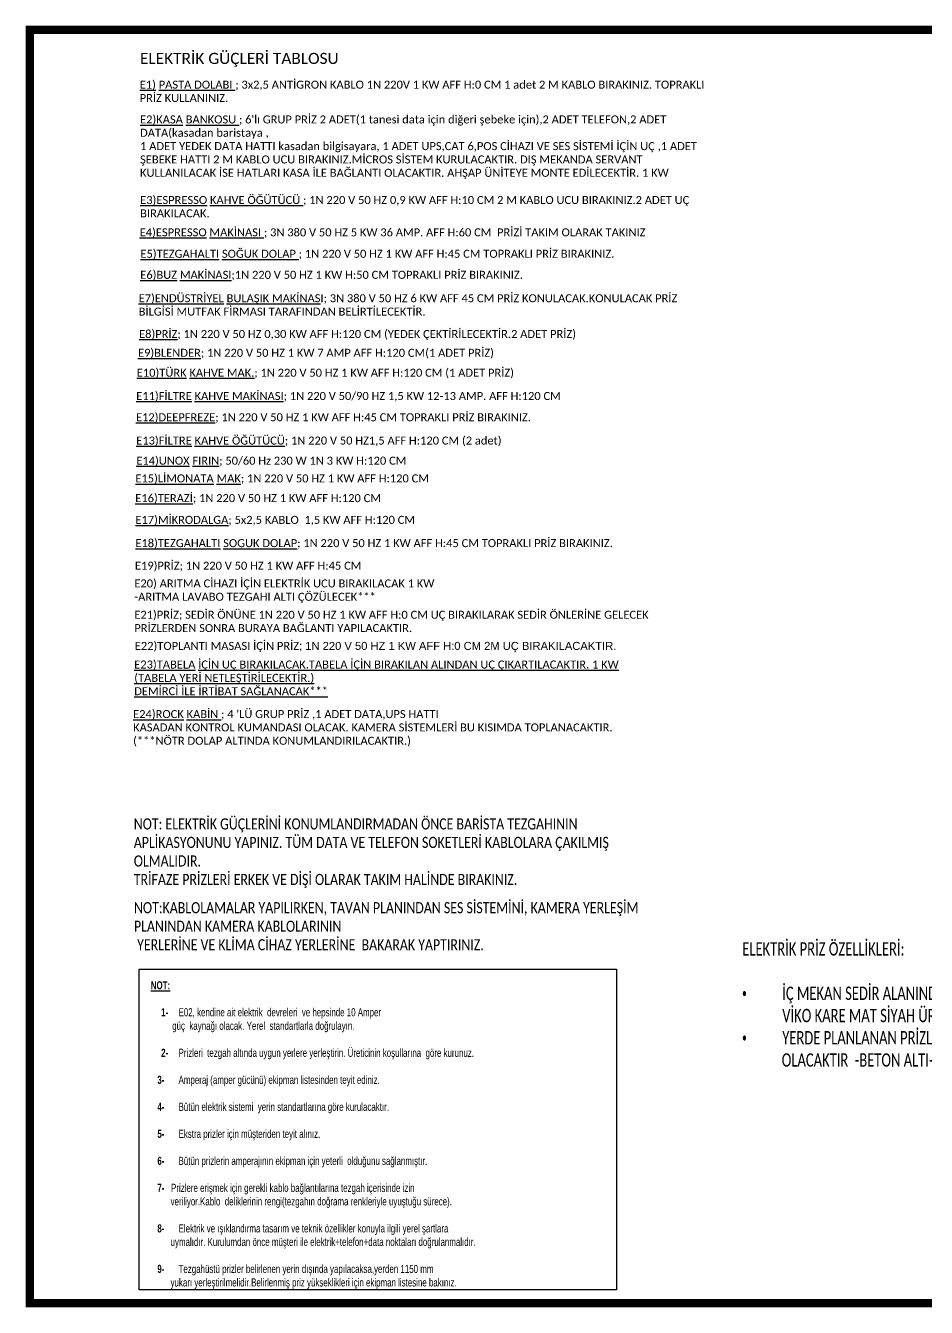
# Model space of a CAD drawing. Header units: millimetres. Extents: x 210628 to 232146, y -111309 to -91563.
# Drawn here: x 226087 to 228114, y -104301 to -101417 of the extents above; entities that cross this region are included whole.
import ezdxf

# ---------------------------------------------------------------- set-up
doc = ezdxf.new("R2010")
doc.units = ezdxf.units.MM
doc.layers.get('0').update_dxf_attribs({"lineweight": 20})
for name, color, linetype, lineweight in [('elektrik yazı', 1, 'Continuous', 25), ('KP', 167, 'Continuous', 30), ('t_yazı', 23, 'Continuous', 25)]:
    doc.layers.add(name, color=color, linetype=linetype, lineweight=lineweight)
doc.styles.add('text2', font='calibri.ttf', dxfattribs={"width": 0.8})
doc.styles.add('yazı', font='arial.ttf')
doc.styles.add('Ölçü50', font='calibri.ttf', dxfattribs={"width": 0.7})

# ---------------------------------------------------------------- blocks, each defined once
blk = doc.blocks.new('ELEKTRİK')
at = {"layer": 't_yazı', "color": 1, "elevation": 0}
blk.add_lwpolyline([(218155.24, -111054.13), (219229.27, -111054.13), (219229.27, -111775.88), (218155.24, -111775.88)], close=True, dxfattribs=at)
at = {"color": 1, "insert": (219512.63, -110993.65, 0), "char_height": 30, "attachment_point": 1, "style": 'Ölçü50'}
blk.add_mtext_dynamic_manual_height_columns('ELEKTRİK PRİZ ÖZELLİKLERİ:\\P\\P\\pi-90,l90,t90;{\\fSymbol|b0|i0|c2|p18;·^I}İÇ MEKAN SEDİR ALANINDA KULLANILAN BÜTÜN PRİZLER VİKO KARE MAT SİYAH ÜRÜN KULLANILACAKTIR.\\P{\\fSymbol|b0|i0|c2|p18;·^I}YERDE PLANLANAN PRİZLER LEGRAND KAPAKLI \\P\\pi0,l0,tz;            OLACAKTIR  -BETON ALTI-', width=918.7522, gutter_width=12.5, heights=[0], dxfattribs=at)
at = {"layer": 'elektrik yazı', "color": 7, "insert": (218157.16, -108992.94, 0), "char_height": 25, "width": 1287.6389, "attachment_point": 1, "style": 'yazı'}
blk.add_mtext('{\\fCalibri|b0|i0|c0|p34;\\C1;ELEKTRİK GÜÇLERİ TABLOSU}', dxfattribs=at)
at = {"layer": 'elektrik yazı', "color": 0, "char_height": 18, "width": 1287.6389, "attachment_point": 1, "style": 'yazı'}
for s, insert in [('{\\fCalibri|b0|i0|c238|p34;\\LE\\fCalibri|b0|i0|c162|p34;1\\fCalibri|b0|i0|c238|p34;)\\fCalibri|b0|i0|c162|p34; \\fCalibri|b0|i0|c238|p34;PASTA\\fCalibri|b0|i0|c162|p34; \\fCalibri|b0|i0|c238|p34;DOLABI\\l ; \\fCalibri|b0|i0|c0|p34;3x2,5 ANTİGRON KABLO\\fCalibri|b0|i0|c238|p34; \\fCalibri|b0|i0|c0|p34;1N 220V 1 KW \\fCalibri|b0|i0|c238|p34;AFF H:\\fCalibri|b0|i0|c0|p34;0\\fCalibri|b0|i0|c238|p34; CM \\fCalibri|b0|i0|c0|p34;1 adet \\fCalibri|b0|i0|c238|p34;2 M KABLO BIRAKINIZ.\\fCalibri|b0|i0|c0|p34; TOPRAKLI PRİZ KULLANINIZ\\fCalibri|b0|i0|c238|p34;.}', (218156.53, -109055.46, 0)), ("{\\fCalibri|b0|i0|c238|p34;\\LE\\fCalibri|b0|i0|c162|p34;2\\fCalibri|b0|i0|c238|p34;)\\fCalibri|b0|i0|c162|p34;KASA BANKOSU \\fCalibri|b0|i0|c0|p34;\\l; 6'lı\\fCalibri|b0|i0|c204|p34; GRUP PR\\fCalibri|b0|i0|c0|p34;İ\\fCalibri|b0|i0|c204|p34;Z \\fCalibri|b0|i0|c0|p34;2 ADET(1 tanesi data için diğeri şebeke için),2 ADET TELEFON,2 ADET DATA(kasadan baristaya ,\\P1 ADET YEDEK DATA HATTI kasadan bilgisayara, 1 ADET UPS,CAT 6,POS CİHAZI VE SES SİSTEMİ İÇİN UÇ\\fCalibri|b0|i0|c204|p34; \\fCalibri|b0|i0|c162|p34;,1 ADET ŞEBEKE HATTI \\fCalibri|b0|i0|c204|p34;2 M KABLO \\fCalibri|b0|i0|c0|p34;UCU BIRAKINIZ\\fCalibri|b0|i0|c162|p34;.\\fCalibri|b0|i0|c0|p34;MİCROS SİSTEM KURULACAKTIR.\\fCalibri|b0|i0|c204|p34; \\fCalibri|b0|i0|c0|p34;DIŞ MEKANDA SERVANT KULLANILACAK İSE HATLARI KASA İLE BAĞLANTI OLACAKTIR.\\fCalibri|b0|i0|c162|p34; \\fCalibri|b0|i0|c204|p34;AH\\fCalibri|b0|i0|c0|p34;Ş\\fCalibri|b0|i0|c204|p34;AP ÜN\\fCalibri|b0|i0|c0|p34;İ\\fCalibri|b0|i0|c204|p34;TEYE MONTE ED\\fCalibri|b0|i0|c0|p34;İ\\fCalibri|b0|i0|c204|p34;LECEKT\\fCalibri|b0|i0|c0|p34;İ\\fCalibri|b0|i0|c204|p34;R.\\fCalibri|b0|i0|c0|p34; 1 KW}", (218157.39, -109133.71, 0)), ('{\\fCalibri|b0|i0|c238|p34;\\LE\\fCalibri|b0|i0|c162|p34;3\\fCalibri|b0|i0|c238|p34;)\\fCalibri|b0|i0|c162|p34;ESPRESSO KAHVE ÖĞÜTÜCÜ \\fCalibri|b0|i0|c0|p34;\\l; 1N 220 V 50 HZ 0,9 KW AFF H:10 CM 2 M KABLO UCU BIRAKINIZ.2 ADET UÇ BIRAKILACAK.}', (218157.62, -109314.96, 0)), ('{\\fCalibri|b0|i0|c238|p34;\\LE\\fCalibri|b0|i0|c162|p34;4\\fCalibri|b0|i0|c238|p34;)\\fCalibri|b0|i0|c162|p34;ESPRESSO MAKİNASI\\fCalibri|b0|i0|c0|p34;\\l ; 3N 380 V 50 HZ 5 KW 36 AMP. AFF H:60 CM  PRİZİ TAKIM OLARAK TAKINIZ}', (218156.49, -109387.7, 0)), ('{\\fCalibri|b0|i0|c238|p34;\\LE\\fCalibri|b0|i0|c162|p34;5\\fCalibri|b0|i0|c238|p34;)\\fCalibri|b0|i0|c162|p34;TEZGAHALTI SOĞUK DOLAP\\fCalibri|b0|i0|c0|p34;\\l ; 1N 220 V 50 HZ 1 KW AFF H:45 CM TOPRAKLI PRİZ BIRAKINIZ.}', (218158.24, -109435.94, 0)), ('{\\fCalibri|b0|i0|c238|p34;\\LE\\fCalibri|b0|i0|c162|p34;6\\fCalibri|b0|i0|c238|p34;)\\fCalibri|b0|i0|c162|p34;BUZ MAKİNASI\\fCalibri|b0|i0|c0|p34;\\l;1N 220 V 50 HZ 1 KW H:50 CM \\fCalibri|b0|i0|c162|p34;TOPRAKLI PRİZ BIRAKINIZ. }', (218157.82, -109483.3, 0)), ('{\\fCalibri|b0|i0|c238|p34;\\LE\\fCalibri|b0|i0|c162|p34;7\\fCalibri|b0|i0|c238|p34;)\\fCalibri|b0|i0|c162|p34;ENDÜSTRİYEL BULAŞIK MAKİNAS\\fCalibri|b0|i0|c0|p34;\\lI; 3N 380 V 50 HZ 6 KW AFF 45 CM PRİZ KONULACAK.KONULACAK PRİZ BİLGİSİ MUTFAK FİRMASI TARAFINDAN BELİRTİLECEKTİR.}', (218154.23, -109535.98, 0)), ('{\\fCalibri|b0|i0|c238|p34;\\LE\\fCalibri|b0|i0|c162|p34;8\\fCalibri|b0|i0|c238|p34;)\\fCalibri|b0|i0|c162|p34;PRİZ\\fCalibri|b0|i0|c0|p34;\\l; 1N 220 V 50 HZ 0,30 KW AFF H:120 CM (YEDEK ÇEKTİRİLECEKTİR.2 ADET PRİZ)}', (218155.15, -109616.41, 0)), ('{\\fCalibri|b0|i0|c238|p34;\\LE\\fCalibri|b0|i0|c162|p34;9\\fCalibri|b0|i0|c238|p34;)\\fCalibri|b0|i0|c162|p34;BLENDER\\fCalibri|b0|i0|c0|p34;\\l; 1N 220 V 50 HZ 1 KW 7 AMP AFF H:120 CM(1 ADET PRİZ)}', (218152.71, -109658.77, -0.14)), ('{\\fCalibri|b0|i0|c238|p34;\\LE\\fCalibri|b0|i0|c162|p34;10\\fCalibri|b0|i0|c238|p34;)\\fCalibri|b0|i0|c162|p34;TÜRK KAHVE MAK.\\fCalibri|b0|i0|c0|p34;\\l; 1N 220 V 50 HZ 1 KW AFF H:120 CM (1 ADET PRİZ)}', (218150.01, -109703.55, 0)), ('{\\fCalibri|b0|i0|c238|p34;\\LE\\fCalibri|b0|i0|c162|p34;11\\fCalibri|b0|i0|c238|p34;)\\fCalibri|b0|i0|c162|p34;FİLTRE KAHVE MAKİNASI\\fCalibri|b0|i0|c0|p34;\\l; 1N 220 V 50/90 HZ 1,5 KW 12-13 AMP. AFF H:120 CM}', (218148.75, -109755.88, 0)), ('{\\fCalibri|b0|i0|c238|p34;\\LE\\fCalibri|b0|i0|c162|p34;12\\fCalibri|b0|i0|c238|p34;)\\fCalibri|b0|i0|c162|p34;DEEPFREZE\\fCalibri|b0|i0|c0|p34;\\l; 1N 220 V 50 HZ 1 KW AFF H:45 CM TOPRAKLI PRİZ BIRAKINIZ.}', (218148.15, -109803.74, 0)), ('{\\fCalibri|b0|i0|c238|p34;\\LE\\fCalibri|b0|i0|c162|p34;13\\fCalibri|b0|i0|c238|p34;)\\fCalibri|b0|i0|c162|p34;FİLTRE KAHVE ÖĞÜTÜCÜ\\fCalibri|b0|i0|c0|p34;\\l; 1N 220 V 50 HZ1,5 AFF H:120 CM (2 adet)}', (218148.74, -109856.16, 0)), ('{\\fCalibri|b0|i0|c238|p34;\\LE\\fCalibri|b0|i0|c162|p34;14\\fCalibri|b0|i0|c238|p34;)\\fCalibri|b0|i0|c162|p34;UNOX FIRIN\\fCalibri|b0|i0|c0|p34;\\l; 50/60 Hz 230 W 1N 3 KW H:120 CM}', (218148.97, -109901.45, 0)), ('{\\fCalibri|b0|i0|c238|p34;\\LE\\fCalibri|b0|i0|c162|p34;15\\fCalibri|b0|i0|c238|p34;)\\fCalibri|b0|i0|c162|p34;LİMONATA MAK\\fCalibri|b0|i0|c0|p34;\\l; 1N 220 V 50 HZ 1 KW AFF H:120 CM }', (218146.8, -109941.29, 0)), ('{\\fCalibri|b0|i0|c238|p34;\\LE\\fCalibri|b0|i0|c162|p34;16\\fCalibri|b0|i0|c238|p34;)\\fCalibri|b0|i0|c162|p34;TERAZİ\\fCalibri|b0|i0|c0|p34;\\l; 1N 220 V 50 HZ 1 KW AFF H:120 CM}', (218146.56, -109985.64, -0.14)), ('{\\fCalibri|b0|i0|c238|p34;\\LE\\fCalibri|b0|i0|c162|p34;17\\fCalibri|b0|i0|c238|p34;)\\fCalibri|b0|i0|c162|p34;MİKRODALGA\\fCalibri|b0|i0|c0|p34;\\l; 5x2,5 KABLO  1,5 KW AFF H:120 CM}', (218146.81, -110034.55, -0.14)), ('{\\fCalibri|b0|i0|c238|p34;\\LE\\fCalibri|b0|i0|c162|p34;18\\fCalibri|b0|i0|c238|p34;)\\fCalibri|b0|i0|c162|p34;TEZGAHALTI SOGUK DOLAP\\fCalibri|b0|i0|c0|p34;\\l; 1N 220 V 50 HZ 1 KW AFF H:45 CM TOPRAKLI PRİZ BIRAKINIZ.}', (218146.81, -110086.9, -0.14)), ('{\\fCalibri|b0|i0|c238|p34;E\\fCalibri|b0|i0|c162|p34;19\\fCalibri|b0|i0|c238|p34;)\\fCalibri|b0|i0|c162|p34;PRİZ\\fCalibri|b0|i0|c0|p34;; 1N 220 V 50 HZ 1 KW AFF H:45 CM }', (218145.89, -110137.68, 0)), ('{\\fCalibri|b0|i0|c238|p34;E\\fCalibri|b0|i0|c162|p34;20\\fCalibri|b0|i0|c238|p34;)\\fCalibri|b0|i0|c0|p34; ARITMA CİHAZI İÇİN ELEKTRİK UCU BIRAKILACAK 1 KW \\fCalibri|b0|i0|c162|p34;\\P-ARITMA LAVABO TEZGAHI ALTI ÇÖZÜLECEK***}', (218144.51, -110177.58, 0)), ('{\\fCalibri|b0|i0|c0|p34;E\\fCalibri|b0|i0|c162|p34;21\\fCalibri|b0|i0|c0|p34;)PRİZ;\\fCalibri|b0|i0|c162|p34; \\fCalibri|b0|i0|c0|p34;SEDİR ÖNÜNE 1N 220 V 50 HZ 1 KW AFF H:0 CM UÇ BIRAKILARAK SEDİR ÖNLERİNE GELECEK PRİZLERDEN SONRA BURAYA BAĞLANTI YAPILACAKTIR. }', (218144.4, -110248.03, 0)), ('{\\fCalibri|b0|i0|c238|p34;E\\fCalibri|b0|i0|c162|p34;22\\fCalibri|b0|i0|c238|p34;)\\fCalibri|b0|i0|c162|p34;TOPLANTI MASASI İÇİN PRİZ}; 1N 220 V 50 HZ 1 KW AFF H:0 CM 2M UÇ BIRAKILACAKTIR. ', (218145.57, -110318.14, -14049.9)), ('{\\fCalibri|b0|i0|c238|p34;\\LE\\fCalibri|b0|i0|c162|p34;23\\fCalibri|b0|i0|c238|p34;)\\fCalibri|b0|i0|c162|p34;TABELA İÇİN UÇ BIRAKILACAK.TABELA İÇİN BIRAKILAN ALINDAN UÇ ÇIKARTILACAKTIR. 1 KW\\P(TABELA YERİ NETLEŞTİRİLECEKTİR.)\\PDEMİRCİ İLE İRTİBAT SAĞLANACAK***}', (218144.3, -110360.03, 0)), ("{\\fCalibri|b0|i0|c238|p34;\\LE\\fCalibri|b0|i0|c162|p34;24\\fCalibri|b0|i0|c238|p34;)\\fCalibri|b0|i0|c162|p34;ROCK KABİN\\fCalibri|b0|i0|c0|p34;\\l ; 4\\fCalibri|b0|i0|c204|p34; \\fCalibri|b0|i0|c0|p34;'LÜ \\fCalibri|b0|i0|c204|p34;GRUP PR\\fCalibri|b0|i0|c0|p34;İ\\fCalibri|b0|i0|c204|p34;Z \\fCalibri|b0|i0|c0|p34;,1 ADET DATA,UPS HATTI \\PKASADAN KONTROL KUMANDASI OLACAK. KAMERA SİSTEMLERİ BU KISIMDA TOPLANACAKTIR.\\P(***NÖTR DOLAP ALTINDA KONUMLANDIRILACAKTIR.)}", (218141.81, -110471.51, 0))]:
    blk.add_mtext(s, dxfattribs=dict(at, insert=insert))
at = {"layer": 't_yazı', "color": 1, "width": 1169.5096, "attachment_point": 1}
for s, insert, char_height, style in [('NOT: ELEKTRİK GÜÇLERİNİ KONUMLANDIRMADAN ÖNCE BARİSTA TEZGAHININ APLİKASYONUNU YAPINIZ. TÜM DATA VE TELEFON SOKETLERİ KABLOLARA ÇAKILMIŞ OLMALIDIR. \\PTRİFAZE PRİZLERİ ERKEK VE DİŞİ OLARAK TAKIM HALİNDE BIRAKINIZ.', (218143.28, -110715.08, 0), 25, 'text2'), ('NOT:KABLOLAMALAR YAPILIRKEN, TAVAN PLANINDAN SES SİSTEMİNİ, KAMERA YERLEŞİM PLANINDAN KAMERA KABLOLARININ\\P YERLERİNE VE KLİMA CİHAZ YERLERİNE  BAKARAK YAPTIRINIZ.', (218143.71, -110903.6, 0), 25, 'text2'), ('{\\fArial|b1|i0|c162|p34;\\H1.1667x;\\LNOT:\\P\\pi-23.438,l46.875;\\l\\P1- ^I\\fArial|b0|i0|c162|p34;E02, kendine ait elektrik  devreleri  ve hepsinde 10 Amper \\P     güç  kaynağı olacak. Yerel  standartlarla doğrulayın.\\P\\P\\fArial|b1|i0|c162|p34;2-  ^I\\fArial|b0|i0|c162|p34;Prizleri  tezgah altında uygun yerlere yerleştirin. Üreticinin koşullarına  göre kurunuz.\\P\\P\\pi0,l0;\\fArial|b1|i0|c162|p34;   3-^I\\fArial|b0|i0|c162|p34;Amperaj (amper gücünü) ekipman listesinden teyit ediniz.\\P\\P\\fArial|b1|i0|c162|p34;   4-^I\\fArial|b0|i0|c162|p34;Bütün elektrik sistemi  yerin standartlarına göre kurulacaktır.\\P\\P\\fArial|b1|i0|c162|p34;   5-^I\\fArial|b0|i0|c162|p34;Ekstra prizler için müşteriden teyit alınız.\\P\\P\\fArial|b1|i0|c162|p34;   6-^I\\fArial|b0|i0|c162|p34;Bütün prizlerin amperajının ekipman için yeterli  olduğunu sağlanmıştır.\\P\\P\\fArial|b1|i0|c162|p34;   7-   \\fArial|b0|i0|c162|p34;Prizlere erişmek için gerekli kablo bağlantılarına tezgah içerisinde izin\\P         veriliyor.Kablo  deliklerinin rengi(tezgahın doğrama renkleriyle uyuştuğu sürece).\\P\\P\\fArial|b1|i0|c162|p34;   8-^I\\fArial|b0|i0|c162|p34;Elektrik ve ışıklandırma tasarım ve teknik özellikler konuyla ilgili yerel şartlara \\P         uymalıdır. Kurulumdan önce müşteri ile elektrik+telefon+data noktaları doğrulanmalıdır.\\P\\P\\fArial|b1|i0|c162|p34;   9-^I\\fArial|b0|i0|c162|p34;Tezgahüstü prizler belirlenen yerin dışında yapılacaksa,yerden 1150 mm \\P         yukarı yerleştirilmelidir.Belirlenmiş priz yükseklikleri için ekipman listesine bakınız.}', (218181.55, -111081.45, 0), 15.625, 'Ölçü50')]:
    blk.add_mtext(s, dxfattribs=dict(at, insert=insert, char_height=char_height, style=style))

msp = doc.modelspace()

# ---------------------------------------------------------------- linework, layer by layer
at = {"color": 2, "const_width": 18.49}
msp.add_lwpolyline([(226095.89, -104291.53), (226095.89, -101426.44), (232136.46, -101426.44), (232136.46, -104291.53)], close=True, dxfattribs=at)

# ---------------------------------------------------------------- block references
at = {"layer": 'KP'}
msp.add_blockref('ELEKTRİK', (8186.78, 7514.47, 0), dxfattribs=at)

doc.saveas('drawing.dxf')
